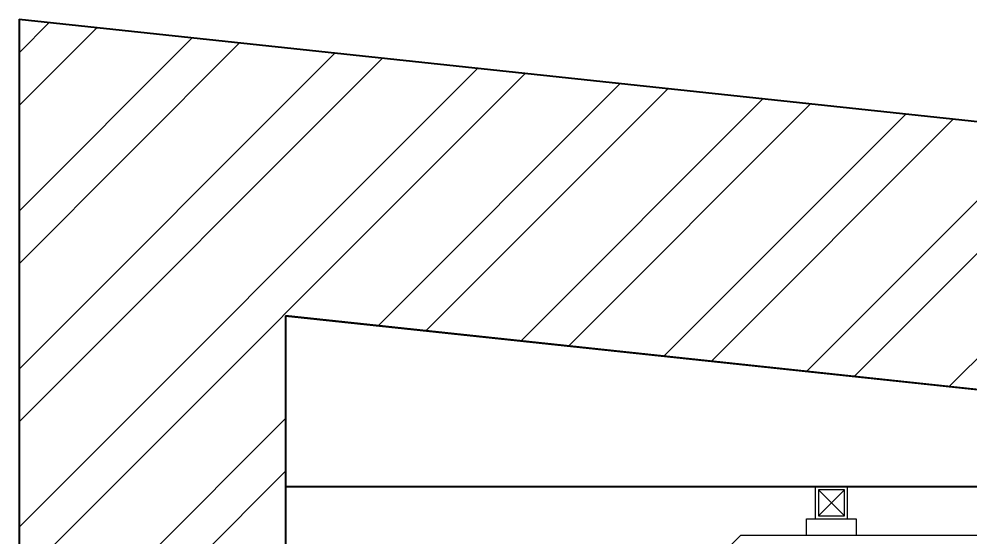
# Model space of a CAD drawing. Header units: millimetres. Extents: x 2137169 to 2150308, y 32445 to 49633.
# Drawn here: x 2141286 to 2142178, y 49148 to 49633 of the extents above; entities that cross this region are included whole.
import ezdxf

# ---------------------------------------------------------------- set-up
doc = ezdxf.new("R2010")
doc.units = ezdxf.units.MM
doc.header["$LTSCALE"] = 40
doc.layers.add('A WALL', color=5, linetype='Continuous')
doc.layers.add('A-WALL', color=1, linetype='Continuous')
for name, color, linetype, lineweight in [('LENS-DIM', 252, 'Continuous', 5), ('LENS-PARTITION', 21, 'Continuous', 25), ('LENS-TEXT', 31, 'Continuous', 5), ('LK-EQPMT', 3, 'Continuous', 18), ('LN-HATCH', 251, 'Continuous', 0)]:
    doc.layers.add(name, color=color, linetype=linetype, lineweight=lineweight)
doc.styles.get("Standard").update_dxf_attribs({"font": 'Gill Sans MT Condensed Regular.ttf', "height": 100})

# ---------------------------------------------------------------- blocks, each defined once
blk = doc.blocks.new('A$C0b04b9d4')
at = {"layer": 'LN-HATCH'}
h = blk.add_hatch(dxfattribs=at)
h.set_pattern_fill('ANSI32', color=256, scale=11, angle=180)
h.set_pattern_definition([(225, (-5155090.452047868, -36221.76382763917), (74.08711299882052, -74.08711299882054), []), (225, (-5155139.843477868, -36221.76382763917), (74.08711299882052, -74.08711299882054), [])])
h.paths.add_polyline_path([(6658.680859199725, 7739.755511949391), (6378.680859199725, 7739.755511949391), (5854.654239115305, -2299.541785838359), (6105.998849609867, -2284.262899265828)])
h.paths.add_polyline_path([(0, -2384.939611560192), (250.0000000009313, -2369.742461974907), (250, 11527.75913878053), (5777.598481958732, 10937.72861224186), (5778.732920842245, 11189.02773444867), (0, 11805.86501724692)])
at = {"layer": 'A WALL', "color": 1}
blk.add_lwpolyline([(0, 11805.86501724692), (5981.653325075285, 11167.36747215831), (8766.724408214912, 11167.36747215831), (8766.724408214912, 9084.427198140971), (5999.234472423792, 9084.427198140971)], dxfattribs=at)
at = {"layer": 'A-WALL'}
for p, q in [((0, 11805.86501724692), (0, -2384.939611560163)), ((250, 11527.75913878053), (250, -2369.742461974893)), ((250, 11527.75913878053), (5777.598481958732, 10937.72861224186))]:
    blk.add_line(p, q, dxfattribs=at)
blk = doc.blocks.new('32INCH VC FOR CLINIC')
at = {"layer": 'LK-EQPMT'}
for p, q in [((116.8909715171903, 152.5672029328125), (92.58856882341206, 128.264800239267)), ((92.58856882341206, 152.5672029328125), (116.8909715171903, 128.264800239267)), ((627.7052824404091, 152.5672029328125), (652.0076851341872, 128.264800239267))]:
    blk.add_line(p, q, dxfattribs=at)
at = {"layer": 'LK-EQPMT', "ltscale": 12}
for p, q in [((81.46845865808427, 109.7127832833503), (81.46845865808427, 125.2269902919943)), ((81.46845865808427, 125.2269902919943), (128.0110796838999, 125.2269902919943)), ((128.0110796838999, 125.2269902919943), (128.0110796838999, 109.7127832833503)), ((616.9889203161001, 125.2269902919943), (616.9889203161001, 109.7127832833503)), ((616.9889203161001, 125.2269902919943), (663.5315413419156, 125.2269902919943)), ((663.5315413419156, 109.7127832833503), (663.5315413419156, 125.2269902919943)), ((0, 90.30115266077335), (19.41163062304258, 109.7127832833503)), ((725.5883693769574, 109.7127832833503), (19.41163062304258, 109.7127832833503)), ((745, 90.30115266077335), (725.5883693769574, 109.7127832833503)), ((0, 70.88952203796362), (0, 90.30115266077335)), ((745, 70.88952203796362), (745, 90.30115266077335))]:
    blk.add_line(p, q, dxfattribs=at)
at = {"layer": 'LK-EQPMT'}
for points in [[(89.55076848529278, 125.2269999025447), (119.9287718534469, 125.2269999025447), (119.9287718534469, 155.6050032694184), (89.55076848529278, 155.6050032694184)], [(92.58856882341206, 128.264800239267), (116.8909715171903, 128.264800239267), (116.8909715171903, 152.5672029328125), (92.58856882341206, 152.5672029328125)], [(655.0454854704439, 125.2269999025447), (624.6674821041523, 125.2269999025447), (624.6674821041523, 155.6050032694184), (655.0454854704439, 155.6050032694184)], [(652.0076851341872, 128.264800239267), (627.7052824404091, 128.264800239267), (627.7052824404091, 152.5672029328125), (652.0076851341872, 152.5672029328125)]]:
    blk.add_lwpolyline(points, close=True, dxfattribs=at)
at = {"layer": 'LK-EQPMT', "ltscale": 12}
blk.add_lwpolyline([(0, 58.0000000000291), (0, 70.88952203796362), (745, 70.88952203796362), (745, 58.0000000000291)], close=True, dxfattribs=at)
at = {"layer": 'LENS-TEXT', "color": 0, "ltscale": 2, "insert": (391.1996805854142, 25.6359011628374), "char_height": 50, "attachment_point": 5}
blk.add_mtext_dynamic_manual_height_columns('32" TV SCREEN -VC', width=466.4796511627907, gutter_width=12.5, heights=[0], dxfattribs=at)

msp = doc.modelspace()

# ---------------------------------------------------------------- linework, layer by layer
at = {"layer": 'LENS-PARTITION'}
msp.add_lwpolyline([(2141535.591679964, 49355.00481609947), (2141535.591679964, 49194.89083663866), (2143035.591679964, 49194.89083663866)], close=True, dxfattribs=at)

# ---------------------------------------------------------------- block references
msp.add_blockref('32INCH VC FOR CLINIC', (2141942.854566586, 49039.2858333809))
at = {"layer": 'LENS-DIM', "color": 3}
msp.add_blockref('A$C0b04b9d4', (2141285.591679964, 37827.24567731895), dxfattribs=at)

doc.saveas('drawing.dxf')
